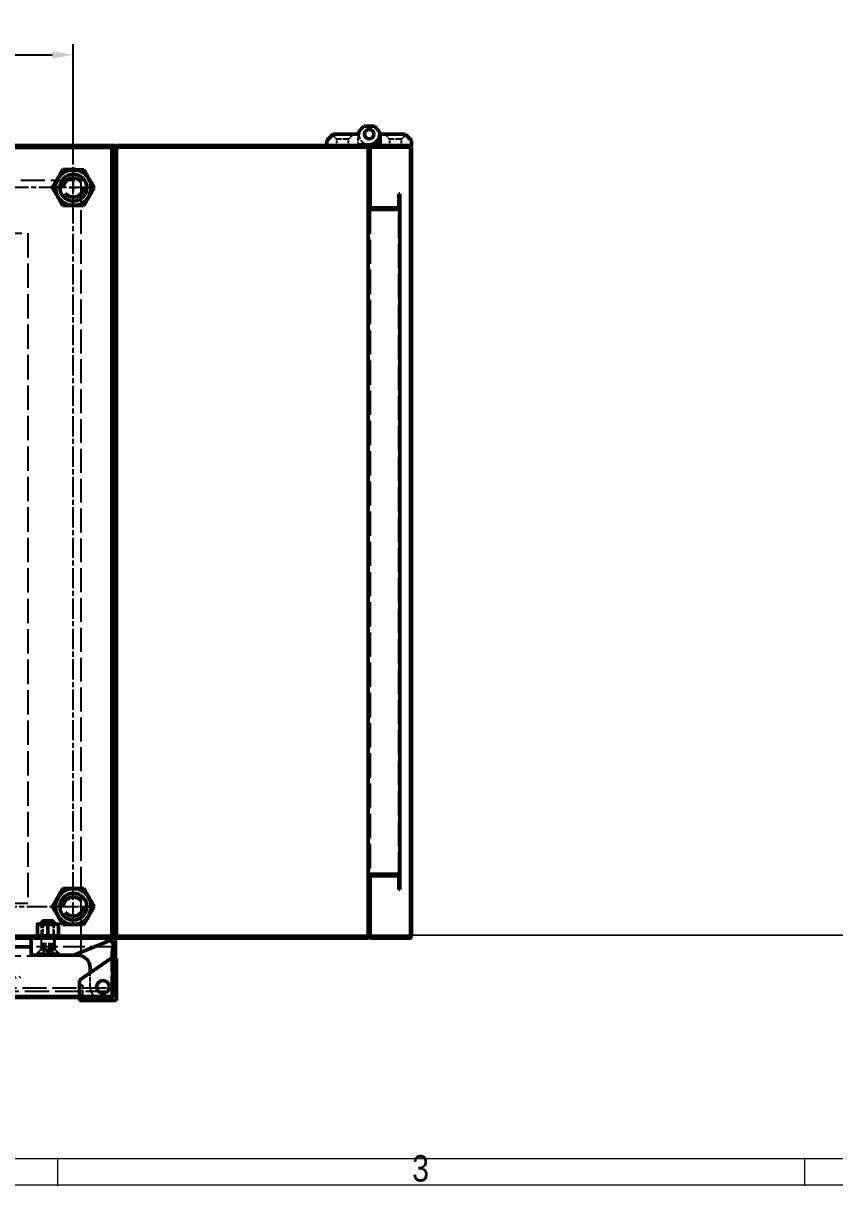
# Model space of a CAD drawing. Header units: millimetres. Extents: x 0 to 19094, y -1 to 2103.
# Drawn here: x 764 to 1148, y 12 to 562 of the extents above; entities that cross this region are included whole.
import ezdxf

# ---------------------------------------------------------------- set-up
doc = ezdxf.new("R2010")
doc.units = ezdxf.units.MM
doc.header["$LTSCALE"] = 2.5
doc.linetypes.add('CHAIN', pattern=[0.7087, 0.4724, -0.0591, 0.1181, -0.0591])
doc.linetypes.add('DASHED', pattern=[0.2067, 0.1654, -0.0413])
for name, color, linetype, lineweight in [('Center Mark (ANSI)', 7, 'Continuous', 25), ('Centerline (ANSI)', 7, 'Continuous', 25), ('Co ban', 7, 'Continuous', 50), ('Dimension (ANSI)', 7, 'Continuous', 25), ('Hatch (ANSI)', 7, 'Continuous', 18)]:
    doc.layers.add(name, color=color, linetype=linetype, lineweight=lineweight)
for name, color, linetype, lineweight, true_color in [('Khung ban ve', 5, 'Continuous', 15, 0x0000ff), ('Manh', 7, 'DASHED', 25, 0x008000), ('Manh khung ten', 7, 'Continuous', 15, 0x994c4c), ('Net chu', 30, 'Continuous', 15, 0xff7f00)]:
    doc.layers.add(name, color=color, linetype=linetype, lineweight=lineweight, true_color=true_color)
doc.styles.add('Linh_50', font='')
doc.styles.add('StandardAM_ANSI', font='')
doc.styles.get('Linh_50').set_extended_font_data('VNI-Helve-Condense')
doc.styles.get('StandardAM_ANSI').set_extended_font_data('VNI-Helve-Condense')
doc.dimstyles.new('Default - mm (ANSI)', dxfattribs={"dimscale": 2.5, "dimtxt": 5, "dimasz": 4, "dimexe": 2, "dimexo": 0.5, "dimgap": 0.8, "dimtad": 1, "dimtoh": 1, "dimdec": 0, "dimrnd": 1e-08, "dimzin": 4, "dimdsep": 46, "dimtxsty": 'StandardAM_ANSI', "dimcen": 0.09, "dimdle": 10, "dimclrd": 256, "dimclre": 256, "dimclrt": 256, "dimadec": 1, "dimazin": 1, "dimtfac": 0.61, "dimtofl": 0, "dimtmove": 0, "dimatfit": 3, "dimldrblk": 'DOT', "dimfxl": 1, "dimtolj": 1, "dimtzin": 4, "dimlwd": -1, "dimlwe": -1, "dimarcsym": 0})
pattern_1 = [(45, (0, 0), (-1.122532, 1.122532), [])]

# ---------------------------------------------------------------- blocks, each defined once
blk = doc.blocks.new('Borders A0_Khung chi tiet')
at = {"layer": 'Khung ban ve'}
blk.add_line((1179, 10), (23.43, 10), dxfattribs=at)
at = {"layer": 'Manh khung ten'}
for p, q in [((312.14, 9.88), (312.14, 4.88)), ((1184, 5), (18.43, 5))]:
    blk.add_line(p, q, dxfattribs=at)
at = {"layer": 'Net chu'}
blk.add_line((453.57, 9.88), (453.57, 4.88), dxfattribs=at)
at = {"layer": 'Net chu', "style": 'Linh_50'}
blk.add_text('3', height=5, dxfattribs=at).set_placement((379.3, 5.67))
blk = doc.blocks.new('*D12')
at = {"layer": 'Defpoints', "color": 0, "transparency": 16777216}
for p in [(787.9, 547.03), (327.9, 491.86), (787.9, 493.99)]:
    blk.add_point(p, dxfattribs=at)
at = {"layer": 'Dimension (ANSI)', "transparency": 16777216}
for p, q in [((327.9, 493.11), (327.9, 552.03)), ((787.9, 495.24), (787.9, 552.03)), ((337.9, 547.03), (777.9, 547.03))]:
    blk.add_line(p, q, dxfattribs=at)
for points in [[(337.9, 548.69), (337.9, 545.36), (327.9, 547.03)], [(777.9, 548.69), (777.9, 545.36), (787.9, 547.03)]]:
    blk.add_solid(points, dxfattribs=at)
at = {"layer": 'Dimension (ANSI)', "color": 150, "true_color": 0x0080ff, "transparency": 16777216, "insert": (545.33, 561.79), "char_height": 12.5, "attachment_point": 1, "style": 'StandardAM_ANSI'}
blk.add_mtext('\\A1;460', dxfattribs=at)
blk = doc.blocks.new('_Dot')
at = {"color": 0, "linetype": 'ByBlock', "lineweight": -2}
blk.add_line((-0.5, 0), (-1, 0), dxfattribs=at)
at = {"color": 0, "linetype": 'ByBlock', "const_width": 0.5}
blk.add_lwpolyline([(-0.25, 0, 1), (0.25, 0, 1)], format="xyb", close=True, dxfattribs=at)

msp = doc.modelspace()

# ---------------------------------------------------------------- hatches: boundary and pattern name
at = {"layer": 'Hatch (ANSI)'}
h = msp.add_hatch(dxfattribs=at)
h.set_pattern_fill('ANSI31', color=256, scale=12.7, angle=-90, style=0)
h.set_pattern_definition([(315, (0, 0), (1.122532, 1.122532), [])])
edge = h.paths.add_edge_path()
edge.add_line((762.899, 111.24), (759.899, 111.24))
edge.add_ellipse((759.899, 112.24), major_axis=(0, -1), ratio=1, start_angle=270, end_angle=360, ccw=False)
edge.add_line((758.899, 112.24), (758.899, 128.24))
edge.add_ellipse((759.899, 128.24), major_axis=(-1, 0), ratio=1, start_angle=270, end_angle=360, ccw=False)
edge.add_line((759.899, 129.24), (805.899, 129.24))
edge.add_ellipse((805.899, 131.24), major_axis=(0, -2), ratio=1, start_angle=0, end_angle=90)
edge.add_line((807.899, 131.24), (807.899, 502.24))
edge.add_ellipse((805.899, 502.24), major_axis=(2, 0), ratio=1, start_angle=0, end_angle=90)
edge.add_line((805.899, 504.24), (309.899, 504.24))
edge.add_ellipse((309.899, 502.24), major_axis=(0, 2), ratio=1, start_angle=0, end_angle=90)
edge.add_line((307.899, 502.24), (307.899, 131.24))
edge.add_ellipse((309.899, 131.24), major_axis=(-2, 0), ratio=1, start_angle=0, end_angle=90)
edge.add_line((309.899, 129.24), (355.899, 129.24))
edge.add_ellipse((355.899, 128.24), major_axis=(0, 1), ratio=1, start_angle=270, end_angle=360, ccw=False)
edge.add_line((356.899, 128.24), (356.899, 112.24))
edge.add_ellipse((355.899, 112.24), major_axis=(1, 0), ratio=1, start_angle=270, end_angle=360, ccw=False)
edge.add_line((355.899, 111.24), (352.899, 111.24))
edge.add_line((352.899, 111.24), (352.899, 110.24))
edge.add_line((352.899, 110.24), (355.899, 110.24))
edge.add_ellipse((355.899, 112.24), major_axis=(0, -2), ratio=1, start_angle=0, end_angle=90)
edge.add_line((357.899, 112.24), (357.899, 128.24))
edge.add_ellipse((355.899, 128.24), major_axis=(2, 0), ratio=1, start_angle=0, end_angle=90)
edge.add_line((355.899, 130.24), (309.899, 130.24))
edge.add_ellipse((309.899, 131.24), major_axis=(0, -1), ratio=1, start_angle=270, end_angle=360, ccw=False)
edge.add_line((308.899, 131.24), (308.899, 502.24))
edge.add_ellipse((309.899, 502.24), major_axis=(-1, 0), ratio=1, start_angle=270, end_angle=360, ccw=False)
edge.add_line((309.899, 503.24), (805.899, 503.24))
edge.add_ellipse((805.899, 502.24), major_axis=(0, 1), ratio=1, start_angle=270, end_angle=360, ccw=False)
edge.add_line((806.899, 502.24), (806.899, 131.24))
edge.add_ellipse((805.899, 131.24), major_axis=(1, 0), ratio=1, start_angle=270, end_angle=360, ccw=False)
edge.add_line((805.899, 130.24), (759.899, 130.24))
edge.add_ellipse((759.899, 128.24), major_axis=(0, 2), ratio=1, start_angle=0, end_angle=90)
edge.add_line((757.899, 128.24), (757.899, 112.24))
edge.add_ellipse((759.899, 112.24), major_axis=(-2, 0), ratio=1, start_angle=0, end_angle=90)
edge.add_line((759.899, 110.24), (762.899, 110.24))
edge.add_line((762.899, 110.24), (762.899, 111.24))
h = msp.add_hatch(dxfattribs=at)
h.set_pattern_fill('ANSI31', color=256, scale=12.7, style=0)
h.set_pattern_definition(pattern_1)
edge = h.paths.add_edge_path()
edge.add_line((941.899, 158.24), (941.899, 152.24))
edge.add_line((941.899, 152.24), (942.399, 152.24))
edge.add_line((942.399, 152.24), (942.399, 158.24))
edge.add_ellipse((941.399, 158.24), major_axis=(1, 0), ratio=1, start_angle=0, end_angle=90)
edge.add_line((941.399, 159.24), (928.399, 159.24))
edge.add_ellipse((928.399, 158.24), major_axis=(0, 1), ratio=1, start_angle=0, end_angle=90)
edge.add_line((927.399, 158.24), (927.399, 130.24))
edge.add_ellipse((926.899, 130.24), major_axis=(0.5, 0), ratio=1, start_angle=270, end_angle=360, ccw=False)
edge.add_line((926.899, 129.74), (808.899, 129.74))
edge.add_ellipse((808.899, 130.24), major_axis=(0, -0.5), ratio=1, start_angle=270, end_angle=360, ccw=False)
edge.add_line((808.399, 130.24), (808.399, 503.24))
edge.add_ellipse((808.899, 503.24), major_axis=(-0.5, 0), ratio=1, start_angle=270, end_angle=360, ccw=False)
edge.add_line((808.899, 503.74), (926.899, 503.74))
edge.add_ellipse((926.899, 503.24), major_axis=(0, 0.5), ratio=1, start_angle=270, end_angle=360, ccw=False)
edge.add_line((927.399, 503.24), (927.399, 475.24))
edge.add_ellipse((928.399, 475.24), major_axis=(-1, 0), ratio=1, start_angle=0, end_angle=90)
edge.add_line((928.399, 474.24), (941.399, 474.24))
edge.add_ellipse((941.399, 475.24), major_axis=(0, -1), ratio=1, start_angle=0, end_angle=90)
edge.add_line((942.399, 475.24), (942.399, 481.24))
edge.add_line((942.399, 481.24), (941.899, 481.24))
edge.add_line((941.899, 481.24), (941.899, 475.24))
edge.add_ellipse((941.399, 475.24), major_axis=(0.5, 0), ratio=1, start_angle=270, end_angle=360, ccw=False)
edge.add_line((941.399, 474.74), (928.399, 474.74))
edge.add_ellipse((928.399, 475.24), major_axis=(0, -0.5), ratio=1, start_angle=270, end_angle=360, ccw=False)
edge.add_line((927.899, 475.24), (927.899, 489.24))
edge.add_line((927.899, 489.24), (927.899, 503.24))
edge.add_ellipse((926.899, 503.24), major_axis=(1, 0), ratio=1, start_angle=0, end_angle=90)
edge.add_line((926.899, 504.24), (808.899, 504.24))
edge.add_ellipse((808.899, 503.24), major_axis=(0, 1), ratio=1, start_angle=0, end_angle=90)
edge.add_line((807.899, 503.24), (807.899, 502.24))
edge.add_line((807.899, 502.24), (807.899, 131.24))
edge.add_line((807.899, 131.24), (807.899, 130.24))
edge.add_ellipse((808.899, 130.24), major_axis=(-1, 0), ratio=1, start_angle=0, end_angle=90)
edge.add_line((808.899, 129.24), (926.899, 129.24))
edge.add_ellipse((926.899, 130.24), major_axis=(0, -1), ratio=1, start_angle=0, end_angle=90)
edge.add_line((927.899, 130.24), (927.899, 144.24))
edge.add_line((927.899, 144.24), (927.899, 158.24))
edge.add_ellipse((928.399, 158.24), major_axis=(-0.5, 0), ratio=1, start_angle=270, end_angle=360, ccw=False)
edge.add_line((928.399, 158.74), (941.399, 158.74))
edge.add_ellipse((941.399, 158.24), major_axis=(0, 0.5), ratio=1, start_angle=270, end_angle=360, ccw=False)
h = msp.add_hatch(dxfattribs=at)
h.set_pattern_fill('ANSI31', color=256, scale=12.7, angle=90.00021, style=0)
h.set_pattern_definition([(135.00021, (0, 0), (-1.122528, -1.1225361), [])])
edge = h.paths.add_edge_path()
edge.add_line((928.399, 489.24), (928.399, 503.24))
edge.add_ellipse((928.899, 503.24), major_axis=(-0.5, 0), ratio=1, start_angle=270, end_angle=360, ccw=False)
edge.add_line((928.899, 503.74), (946.899, 503.74))
edge.add_ellipse((946.899, 503.24), major_axis=(0, 0.5), ratio=1, start_angle=270, end_angle=360, ccw=False)
edge.add_line((947.399, 503.24), (947.399, 130.24))
edge.add_ellipse((946.899, 130.24), major_axis=(0.5, 0), ratio=1, start_angle=270, end_angle=360, ccw=False)
edge.add_line((946.899, 129.74), (928.899, 129.74))
edge.add_ellipse((928.899, 130.24), major_axis=(0, -0.5), ratio=1, start_angle=270, end_angle=360, ccw=False)
edge.add_line((928.399, 130.24), (928.399, 144.24))
edge.add_line((928.399, 144.24), (927.899, 144.24))
edge.add_line((927.899, 144.24), (927.899, 130.24))
edge.add_ellipse((928.899, 130.24), major_axis=(-1, 0), ratio=1, start_angle=0, end_angle=90)
edge.add_line((928.899, 129.24), (946.899, 129.24))
edge.add_ellipse((946.899, 130.24), major_axis=(0, -1), ratio=1, start_angle=0, end_angle=90)
edge.add_line((947.899, 130.24), (947.899, 503.24))
edge.add_ellipse((946.899, 503.24), major_axis=(1, 0), ratio=1, start_angle=0, end_angle=90)
edge.add_line((946.899, 504.24), (928.899, 504.24))
edge.add_ellipse((928.899, 503.24), major_axis=(0, 1), ratio=1, start_angle=0, end_angle=90)
edge.add_line((927.899, 503.24), (927.899, 489.24))
edge.add_line((927.899, 489.24), (928.399, 489.24))
h = msp.add_hatch(dxfattribs=at)
h.set_pattern_fill('ANSI31', color=256, scale=12.7, style=0)
h.set_pattern_definition(pattern_1)
edge = h.paths.add_edge_path()
edge.add_line((694.399, 101.74), (419.399, 101.74))
edge.add_line((419.399, 101.74), (419.399, 111.74))
edge.add_line((419.399, 111.74), (399.399, 111.74))
edge.add_line((399.399, 111.74), (399.399, 101.74))
edge.add_line((399.399, 101.74), (307.899, 101.74))
edge.add_ellipse((307.899, 102.24), major_axis=(0, -0.5), ratio=1, start_angle=270, end_angle=360, ccw=False)
edge.add_line((307.399, 102.24), (307.399, 125.24))
edge.add_line((307.399, 125.24), (306.899, 125.24))
edge.add_line((306.899, 125.24), (306.899, 102.24))
edge.add_ellipse((307.899, 102.24), major_axis=(-1, 0), ratio=1, start_angle=0, end_angle=90)
edge.add_line((307.899, 101.24), (805.899, 101.24))
edge.add_ellipse((805.899, 102.24), major_axis=(0, -1), ratio=1, start_angle=0, end_angle=90)
edge.add_line((806.899, 102.24), (806.899, 125.24))
edge.add_line((806.899, 125.24), (806.399, 125.24))
edge.add_line((806.399, 125.24), (806.399, 102.24))
edge.add_ellipse((805.899, 102.24), major_axis=(0.5, 0), ratio=1, start_angle=270, end_angle=360, ccw=False)
edge.add_line((805.899, 101.74), (714.399, 101.74))
edge.add_line((714.399, 101.74), (714.399, 111.74))
edge.add_line((714.399, 111.74), (694.399, 111.74))
edge.add_line((694.399, 111.74), (694.399, 101.74))

# ---------------------------------------------------------------- linework, layer by layer
at = {"layer": 'Center Mark (ANSI)', "linetype": 'CHAIN', "ltscale": 2.583093}
msp.add_line((787.899, 493.99), (787.899, 482.365), dxfattribs=at)
at = {"layer": 'Center Mark (ANSI)', "linetype": 'CHAIN', "ltscale": 3.388604}
for p, q in [((787.899, 476.615), (787.899, 491.865)), ((780.274, 144.24), (795.524, 144.24))]:
    msp.add_line(p, q, dxfattribs=at)
at = {"layer": 'Center Mark (ANSI)', "linetype": 'CHAIN', "ltscale": 0.833188}
for p, q in [((789.774, 484.24), (786.024, 484.24)), ((786.024, 484.24), (789.774, 484.24))]:
    msp.add_line(p, q, dxfattribs=at)
at = {"layer": 'Centerline (ANSI)', "linetype": 'CHAIN', "ltscale": 8.113447}
for p, q in [((787.899, 136.615), (787.899, 493.99)), ((795.524, 484.24), (320.274, 484.24)), ((320.274, 144.24), (795.524, 144.24))]:
    msp.add_line(p, q, dxfattribs=at)
at = {"layer": 'Co ban'}
for p, q in [((925.399, 513.24), (923.099, 510.94)), ((930.399, 513.24), (925.399, 513.24)), ((932.699, 510.94), (930.399, 513.24)), ((910.899, 509.54), (907.899, 506.54)), ((907.899, 506.54), (907.899, 504.24)), ((922.899, 509.54), (910.899, 509.54)), ((933.099, 509.54), (932.899, 509.54)), ((933.099, 509.54), (944.899, 509.54)), ((933.099, 504.24), (933.099, 509.54)), ((944.899, 509.54), (947.899, 506.54)), ((947.899, 506.54), (947.899, 504.24)), ((805.899, 504.24), (309.899, 504.24)), ((309.899, 503.24), (805.899, 503.24)), ((807.899, 504.24), (805.899, 504.24)), ((805.899, 503.24), (805.899, 502.24)), ((805.899, 502.24), (806.192, 502.24)), ((806.192, 502.24), (806.192, 131.24)), ((806.899, 502.24), (806.899, 131.24)), ((807.899, 503.24), (807.899, 504.24)), ((807.899, 503.24), (807.899, 130.24)), ((807.899, 131.24), (807.899, 502.24)), ((808.399, 130.24), (808.399, 503.24)), ((808.399, 503.24), (808.899, 503.24)), ((926.899, 504.24), (808.899, 504.24)), ((808.899, 503.74), (926.899, 503.74)), ((808.899, 503.386), (926.899, 503.386)), ((808.899, 503.24), (808.899, 503.386)), ((922.899, 504.24), (922.899, 504.54)), ((922.899, 504.54), (927.899, 504.54)), ((927.399, 503.24), (927.399, 475.24)), ((927.899, 504.54), (932.899, 504.54)), ((927.899, 475.24), (927.899, 503.24)), ((927.899, 503.24), (927.899, 489.24)), ((928.399, 489.24), (928.399, 503.24)), ((946.899, 504.24), (928.899, 504.24)), ((928.899, 503.74), (946.899, 503.74)), ((946.899, 503.386), (928.899, 503.386)), ((932.899, 504.54), (932.899, 504.24)), ((947.899, 504.24), (946.899, 504.24)), ((946.899, 503.24), (946.899, 503.386)), ((947.399, 503.24), (946.899, 503.24)), ((947.399, 503.24), (947.399, 130.24)), ((947.899, 130.24), (947.899, 503.24)), ((927.899, 489.24), (928.399, 489.24)), ((928.399, 488.886), (927.899, 488.886)), ((928.399, 489.24), (928.399, 488.886)), ((928.399, 488.886), (928.399, 474.74)), ((942.399, 481.24), (941.899, 481.24)), ((941.899, 481.24), (941.899, 475.24)), ((942.399, 475.24), (942.399, 481.24)), ((927.399, 475.24), (927.399, 474.886)), ((927.399, 474.886), (927.463, 474.886)), ((927.399, 158.593), (927.399, 474.886)), ((941.399, 474.74), (928.399, 474.74)), ((928.399, 474.24), (941.399, 474.24)), ((928.399, 474.24), (928.399, 473.886)), ((928.399, 473.886), (941.399, 473.886)), ((942.334, 474.886), (942.399, 474.886)), ((942.399, 474.886), (942.399, 475.24)), ((942.399, 474.886), (942.399, 158.593)), ((941.399, 159.593), (928.399, 159.593)), ((928.399, 159.593), (928.399, 159.24)), ((927.463, 158.593), (927.399, 158.593)), ((927.399, 158.24), (927.399, 158.593)), ((927.399, 158.24), (927.399, 130.24)), ((927.899, 130.24), (927.899, 158.24)), ((941.399, 159.24), (928.399, 159.24)), ((928.399, 158.74), (941.399, 158.74)), ((928.399, 158.74), (928.399, 144.593)), ((941.899, 158.24), (941.899, 152.24)), ((942.334, 158.593), (942.399, 158.593)), ((942.399, 158.24), (942.399, 158.593)), ((942.399, 152.24), (942.399, 158.24)), ((941.899, 152.24), (942.399, 152.24)), ((928.399, 144.593), (927.899, 144.593)), ((928.399, 144.24), (927.899, 144.24)), ((927.899, 144.24), (927.899, 130.24)), ((928.399, 144.24), (928.399, 144.593)), ((928.399, 130.24), (928.399, 144.24)), ((773.512, 137.547), (772.899, 137.24)), ((773.512, 137.547), (778.285, 137.547)), ((778.285, 137.547), (778.899, 137.24)), ((773.399, 135.94), (770.899, 135.94)), ((770.899, 135.493), (770.899, 130.686)), ((778.899, 137.24), (772.899, 137.24)), ((772.899, 135.94), (772.899, 137.24)), ((778.399, 135.94), (773.399, 135.94)), ((775.899, 135.493), (775.899, 130.686)), ((780.899, 135.94), (778.399, 135.94)), ((778.899, 135.94), (778.899, 137.24)), ((780.899, 135.493), (780.899, 130.686)), ((805.899, 130.24), (759.899, 130.24)), ((759.899, 129.24), (805.899, 129.24)), ((767.899, 121.24), (767.899, 129.24)), ((787.93, 121.24), (805.344, 128.152)), ((807.899, 123.24), (807.899, 130.24)), ((808.399, 130.24), (808.899, 130.24)), ((808.899, 130.24), (808.899, 130.093)), ((808.899, 130.093), (926.899, 130.093)), ((926.899, 129.74), (808.899, 129.74)), ((808.899, 129.24), (926.899, 129.24)), ((946.899, 130.093), (928.899, 130.093)), ((946.899, 129.74), (928.899, 129.74)), ((928.899, 129.24), (946.899, 129.24)), ((946.899, 130.24), (946.899, 130.093)), ((947.399, 130.24), (946.899, 130.24)), ((767.899, 125.24), (758.899, 125.24)), ((787.93, 121.24), (767.899, 121.24)), ((789.899, 121.24), (787.93, 121.24)), ((806.899, 125.24), (806.399, 125.24)), ((806.399, 125.24), (806.399, 102.24)), ((806.899, 102.24), (806.899, 125.24)), ((807.899, 123.24), (807.899, 119.74)), ((805.719, 119.74), (790.899, 109.465)), ((805.719, 119.74), (806.399, 119.74)), ((808.399, 119.74), (806.899, 119.74)), ((808.399, 99.74), (808.399, 119.74)), ((795.899, 112.931), (795.899, 115.24)), ((790.899, 101.74), (790.899, 109.465)), ((307.899, 101.24), (805.899, 101.24)), ((805.899, 101.74), (714.399, 101.74)), ((790.899, 101.24), (790.899, 99.74)), ((790.899, 99.74), (808.399, 99.74)), ((806.899, 101.24), (805.899, 101.24)), ((806.899, 102.24), (806.899, 101.24))]:
    msp.add_line(p, q, dxfattribs=at)
for centre, radius in [((927.899, 509.54), 2.25), ((787.899, 484.24), 6.375), ((787.899, 144.24), 6.375), ((801.899, 106.24), 3)]:
    msp.add_circle(centre, radius, dxfattribs=at)
for centre, radius, start, end in [((927.899, 509.54), 5, 163.7398, 180), ((927.899, 509.54), 5, 270, 16.2602), ((805.899, 502.24), 2, 0, 90), ((805.899, 502.24), 1, 0, 90), ((808.899, 503.24), 1, 90, 180), ((808.899, 503.24), 0.5, 90, 180), ((926.899, 503.24), 1, 0, 90), ((926.899, 503.24), 0.5, 0, 90), ((926.899, 502.886), 0.5, 0, 90), ((928.899, 503.24), 1, 90, 180), ((928.899, 503.24), 0.5, 90, 180), ((928.899, 502.886), 0.5, 90, 180), ((946.899, 503.24), 1, 0, 90), ((946.899, 503.24), 0.5, 0, 90), ((787.899, 484.24), 8.5, 89.79816, 149.79816), ((787.899, 484.24), 8.5, 29.79816, 89.79816), ((787.899, 484.24), 8.5, 149.79816, 209.79816), ((787.899, 484.24), 8.5, 329.79816, 29.79816), ((787.899, 484.24), 8.5, 209.79816, 269.79816), ((787.899, 484.24), 8.5, 269.79816, 329.79816), ((928.399, 475.24), 1, 180, 270), ((928.399, 474.886), 1, 180, 270), ((928.399, 475.24), 0.5, 180, 270), ((941.399, 475.24), 1, 270, 0), ((941.399, 475.24), 0.5, 270, 0), ((941.399, 474.886), 1, 270, 0), ((928.399, 158.593), 1, 90, 180), ((941.399, 158.593), 1, 0, 90), ((928.399, 158.24), 1, 90, 180), ((928.399, 158.24), 0.5, 90, 180), ((941.399, 158.24), 1, 0, 90), ((941.399, 158.24), 0.5, 0, 90), ((787.899, 144.24), 8.5, 149.79816, 209.79816), ((787.899, 144.24), 8.5, 89.79816, 149.79816), ((787.899, 144.24), 8.5, 29.79816, 89.79816), ((787.899, 144.24), 8.5, 329.79816, 29.79816), ((787.899, 144.24), 8.5, 209.79816, 269.79816), ((787.899, 144.24), 8.5, 269.79816, 329.79816), ((801.899, 123.24), 6, 54.95857, 90), ((805.192, 131.24), 1, 270, 0), ((801.899, 123.24), 6, 0, 54.95857), ((805.899, 131.24), 2, 270, 0), ((805.899, 131.24), 1, 270, 0), ((808.899, 130.24), 1, 180, 270), ((808.899, 130.24), 0.5, 180, 270), ((926.899, 130.593), 0.5, 270, 0), ((926.899, 130.24), 0.5, 270, 0), ((926.899, 130.24), 1, 270, 0), ((928.899, 130.24), 1, 180, 270), ((928.899, 130.593), 0.5, 180, 270), ((928.899, 130.24), 0.5, 180, 270), ((946.899, 130.24), 0.5, 270, 0), ((946.899, 130.24), 1, 270, 0), ((789.899, 115.24), 6, 0, 90), ((805.899, 102.24), 1, 270, 0), ((805.899, 102.24), 0.5, 270, 0)]:
    msp.add_arc(centre, radius, start, end, dxfattribs=at)
for points, knots in [([(927.39, 503.32), (927.311, 503.343), (927.226, 503.361), (927.136, 503.372), (927.059, 503.382), (926.979, 503.386), (926.899, 503.386)], [-0.51591977, -0.51591977, -0.51591977, -0.51591977, -0.23982152, -0.23982152, -0.23982152, 0, 0, 0, 0]), ([(941.811, 474.336), (941.735, 474.113), (941.617, 473.947), (941.484, 473.901), (941.456, 473.891), (941.427, 473.886), (941.399, 473.886)], [-0.98123337, -0.98123337, -0.98123337, -0.98123337, -0.1706248, -0.1706248, -0.1706248, 0, 0, 0, 0]), ([(941.811, 159.144), (941.735, 159.366), (941.617, 159.533), (941.484, 159.579), (941.456, 159.589), (941.427, 159.593), (941.399, 159.593)], [-0.98123337, -0.98123337, -0.98123337, -0.98123337, -0.1706248, -0.1706248, -0.1706248, 0, 0, 0, 0]), ([(806.061, 130.253), (806.072, 130.291), (806.082, 130.328), (806.091, 130.367), (806.157, 130.638), (806.192, 130.939), (806.192, 131.24)], [-0.51591977, -0.51591977, -0.51591977, -0.51591977, -0.45158438, -0.45158438, -0.45158438, 0, 0, 0, 0]), ([(928.408, 130.16), (928.487, 130.136), (928.572, 130.119), (928.661, 130.108), (928.739, 130.098), (928.819, 130.093), (928.899, 130.093)], [-0.51591977, -0.51591977, -0.51591977, -0.51591977, -0.23982152, -0.23982152, -0.23982152, 0, 0, 0, 0])]:
    msp.add_open_spline(points, degree=3, knots=knots, dxfattribs=at)
for points in [[(928.899, 503.386), (928.727, 503.386), (928.558, 503.361), (928.41, 503.318)], [(928.399, 473.886), (928.235, 473.886), (928.078, 474.068), (927.986, 474.335)], [(928.399, 159.593), (928.235, 159.593), (928.078, 159.412), (927.986, 159.144)], [(926.899, 130.093), (927.071, 130.093), (927.24, 130.118), (927.388, 130.161)]]:
    msp.add_open_spline(points, degree=3, dxfattribs=at)
for points in [[(780.553, 488.516), (781.698, 490.484), (783.021, 492.757)], [(783.021, 492.757), (785.651, 492.748), (787.929, 492.74)], [(787.929, 492.74), (790.206, 492.732), (792.836, 492.723)], [(792.836, 492.723), (794.143, 490.44), (795.275, 488.464)], [(778.084, 484.274), (779.407, 486.547), (780.553, 488.516)], [(780.523, 480.016), (779.391, 481.992), (778.084, 484.274)], [(797.714, 484.205), (796.391, 481.932), (795.245, 479.964)], [(795.275, 488.464), (796.407, 486.487), (797.714, 484.205)], [(782.961, 475.757), (781.655, 478.039), (780.523, 480.016)], [(795.245, 479.964), (794.099, 477.996), (792.776, 475.723)], [(787.869, 475.74), (785.591, 475.748), (782.961, 475.757)], [(792.776, 475.723), (790.146, 475.732), (787.869, 475.74)], [(778.084, 144.274), (779.407, 146.547), (780.553, 148.516)], [(780.553, 148.516), (781.698, 150.484), (783.021, 152.757)], [(783.021, 152.757), (785.651, 152.748), (787.929, 152.74)], [(787.929, 152.74), (790.206, 152.732), (792.836, 152.723)], [(792.836, 152.723), (794.143, 150.44), (795.275, 148.464)], [(795.275, 148.464), (796.407, 146.487), (797.714, 144.205)], [(780.523, 140.016), (779.391, 141.992), (778.084, 144.274)], [(797.714, 144.205), (796.391, 141.932), (795.245, 139.964)], [(782.961, 135.757), (781.655, 138.039), (780.523, 140.016)], [(795.245, 139.964), (794.099, 137.996), (792.776, 135.723)], [(770.899, 135.493), (770.899, 135.94), (770.899, 135.94)], [(773.399, 135.94), (772.239, 135.94), (770.899, 135.493)], [(775.899, 135.493), (774.559, 135.94), (773.399, 135.94)], [(778.399, 135.94), (777.239, 135.94), (775.899, 135.493)], [(780.899, 135.493), (779.559, 135.94), (778.399, 135.94)], [(780.899, 135.94), (780.899, 135.94), (780.899, 135.493)], [(787.869, 135.74), (785.591, 135.748), (782.961, 135.757)], [(792.776, 135.723), (790.146, 135.732), (787.869, 135.74)], [(770.899, 130.24), (770.899, 130.24), (770.899, 130.686)], [(770.899, 130.686), (772.239, 130.24), (773.399, 130.24)], [(773.399, 130.24), (774.559, 130.24), (775.899, 130.686)], [(775.899, 130.686), (777.239, 130.24), (778.399, 130.24)], [(778.399, 130.24), (779.559, 130.24), (780.899, 130.686)], [(780.899, 130.686), (780.899, 130.24), (780.899, 130.24)]]:
    msp.add_rational_spline(points, [1, 1.0379548493, 1], degree=2, dxfattribs=at)
at = {"layer": 'Manh', "ltscale": 2.262564}
for p, q in [((912.649, 507.09), (910.549, 509.19)), ((943.149, 507.09), (945.249, 509.19))]:
    msp.add_line(p, q, dxfattribs=at)
at = {"layer": 'Manh', "ltscale": 6.582059}
for p, q in [((918.149, 507.09), (912.649, 507.09)), ((943.149, 507.09), (937.649, 507.09))]:
    msp.add_line(p, q, dxfattribs=at)
at = {"layer": 'Manh', "ltscale": 2.171254}
for p, q in [((912.649, 504.24), (912.649, 507.09)), ((918.149, 504.24), (918.149, 507.09)), ((937.649, 504.24), (937.649, 507.09)), ((943.149, 504.24), (943.149, 507.09))]:
    msp.add_line(p, q, dxfattribs=at)
at = {"layer": 'Manh', "ltscale": 2.639675}
for p, q in [((918.149, 507.09), (920.599, 509.54)), ((937.649, 507.09), (935.199, 509.54))]:
    msp.add_line(p, q, dxfattribs=at)
at = {"layer": 'Manh', "ltscale": 4.037857}
msp.add_line((922.699, 504.24), (922.699, 509.54), dxfattribs=at)
at = {"layer": 'Manh', "ltscale": 27.479439}
for p, q in [((806.399, 502.74), (309.399, 502.74)), ((309.399, 105.74), (806.399, 105.74))]:
    msp.add_line(p, q, dxfattribs=at)
at = {"layer": 'Manh', "ltscale": 0.761779}
for p, q in [((777.389, 503.24), (777.389, 504.24)), ((805.899, 503.24), (805.899, 504.24)), ((806.899, 502.24), (807.899, 502.24)), ((772.649, 130.24), (772.649, 129.24)), ((779.149, 130.24), (779.149, 129.24)), ((805.192, 130.24), (805.192, 129.24)), ((805.899, 130.24), (805.899, 129.24))]:
    msp.add_line(p, q, dxfattribs=at)
at = {"layer": 'Manh', "ltscale": 28.097206}
msp.add_line((806.399, 125.24), (806.399, 502.74), dxfattribs=at)
at = {"layer": 'Manh', "ltscale": 0.380839}
for p, q in [((808.399, 503.24), (807.899, 503.24)), ((808.899, 503.74), (808.899, 504.24)), ((912.649, 504.24), (912.649, 503.74)), ((918.149, 504.24), (918.149, 503.74)), ((927.399, 503.24), (927.899, 503.24)), ((927.399, 502.886), (927.899, 502.886)), ((928.399, 503.24), (927.899, 503.24)), ((928.399, 502.886), (927.899, 502.886)), ((937.649, 504.24), (937.649, 503.74)), ((943.149, 504.24), (943.149, 503.74)), ((946.899, 503.74), (946.899, 504.24)), ((947.399, 503.24), (947.899, 503.24)), ((941.899, 480.886), (942.399, 480.886)), ((927.899, 475.24), (927.399, 475.24)), ((927.899, 474.886), (927.899, 475.24)), ((928.399, 474.74), (928.399, 474.24)), ((941.899, 475.24), (942.399, 475.24)), ((941.899, 474.886), (941.899, 475.24)), ((927.399, 158.24), (927.899, 158.24)), ((927.899, 158.24), (927.899, 158.593)), ((928.399, 159.24), (928.399, 158.74)), ((941.899, 158.593), (941.899, 158.24)), ((941.899, 158.24), (942.399, 158.24)), ((941.899, 152.593), (942.399, 152.593)), ((808.399, 130.24), (807.899, 130.24)), ((808.899, 129.74), (808.899, 129.24)), ((848.488, 129.24), (848.488, 129.74)), ((913.488, 129.24), (913.488, 129.74)), ((927.399, 130.593), (927.899, 130.593)), ((927.399, 130.24), (927.899, 130.24)), ((928.399, 130.593), (927.899, 130.593)), ((928.399, 130.24), (927.899, 130.24)), ((946.899, 129.74), (946.899, 129.24)), ((947.399, 130.24), (947.899, 130.24)), ((806.399, 119.74), (806.899, 119.74)), ((790.899, 101.24), (790.899, 101.74)), ((790.899, 101.24), (790.899, 101.74)), ((805.899, 101.74), (805.899, 101.24)), ((806.399, 102.24), (806.899, 102.24))]:
    msp.add_line(p, q, dxfattribs=at)
at = {"layer": 'Manh', "ltscale": 27.385612}
for p, q in [((324.399, 487.74), (791.399, 487.74)), ((791.399, 120.74), (324.399, 120.74))]:
    msp.add_line(p, q, dxfattribs=at)
at = {"layer": 'Manh', "ltscale": 27.315693}
msp.add_line((791.399, 487.74), (791.399, 120.74), dxfattribs=at)
at = {"layer": 'Manh', "ltscale": 0.331633}
for p, q in [((927.463, 474.886), (927.899, 474.886)), ((941.899, 474.886), (942.334, 474.886)), ((927.899, 158.593), (927.463, 158.593)), ((941.899, 158.593), (942.334, 158.593))]:
    msp.add_line(p, q, dxfattribs=at)
at = {"layer": 'Manh', "ltscale": 27.821867}
for p, q in [((927.899, 474.886), (927.899, 158.593)), ((941.899, 158.593), (941.899, 474.886))]:
    msp.add_line(p, q, dxfattribs=at)
at = {"layer": 'Manh', "ltscale": 27.645943}
msp.add_line((928.399, 473.886), (928.399, 159.593), dxfattribs=at)
at = {"layer": 'Manh', "ltscale": 27.826435}
for p, q in [((349.399, 462.74), (766.399, 462.74)), ((766.399, 145.74), (349.399, 145.74))]:
    msp.add_line(p, q, dxfattribs=at)
at = {"layer": 'Manh', "ltscale": 27.884066}
msp.add_line((766.399, 462.74), (766.399, 145.74), dxfattribs=at)
at = {"layer": 'Manh', "ltscale": 7.156435}
for p, q in [((772.899, 126.547), (772.899, 135.94)), ((778.899, 126.547), (778.899, 135.94))]:
    msp.add_line(p, q, dxfattribs=at)
at = {"layer": 'Manh', "ltscale": 0.53863}
for p, q in [((773.44, 135.44), (772.94, 135.94)), ((778.357, 135.44), (778.857, 135.94)), ((773.44, 130.74), (772.94, 130.24)), ((778.357, 130.74), (778.857, 130.24))]:
    msp.add_line(p, q, dxfattribs=at)
at = {"layer": 'Manh', "ltscale": 5.88435}
for p, q in [((773.44, 135.44), (778.357, 135.44)), ((778.357, 130.74), (773.44, 130.74))]:
    msp.add_line(p, q, dxfattribs=at)
at = {"layer": 'Manh', "ltscale": 3.58073}
for p, q in [((773.44, 135.44), (773.44, 130.74)), ((778.357, 135.44), (778.357, 130.74))]:
    msp.add_line(p, q, dxfattribs=at)
at = {"layer": 'Manh', "ltscale": 3.999763}
for p, q in [((772.649, 129.24), (772.649, 123.99)), ((779.149, 129.24), (779.149, 123.99))]:
    msp.add_line(p, q, dxfattribs=at)
at = {"layer": 'Manh', "ltscale": 7.180437}
msp.add_line((778.899, 126.547), (772.899, 126.547), dxfattribs=at)
at = {"layer": 'Manh', "ltscale": 0.52244}
for p, q in [((773.206, 125.933), (772.899, 126.547)), ((778.592, 125.933), (778.899, 126.547))]:
    msp.add_line(p, q, dxfattribs=at)
at = {"layer": 'Manh', "ltscale": 24.606642}
msp.add_line((806.045, 125.24), (767.899, 125.24), dxfattribs=at)
at = {"layer": 'Manh', "ltscale": 2.962913}
for p, q in [((772.649, 123.99), (769.899, 121.24)), ((779.149, 123.99), (781.899, 121.24))]:
    msp.add_line(p, q, dxfattribs=at)
at = {"layer": 'Manh', "ltscale": 2.754667}
for p, q in [((773.206, 124.547), (770.649, 121.99)), ((778.592, 124.547), (781.149, 121.99))]:
    msp.add_line(p, q, dxfattribs=at)
at = {"layer": 'Manh', "ltscale": 12.56584}
for p, q in [((781.149, 121.99), (770.649, 121.99)), ((781.149, 121.547), (770.649, 121.547))]:
    msp.add_line(p, q, dxfattribs=at)
at = {"layer": 'Manh', "ltscale": 0.337622}
for p, q in [((770.649, 121.547), (770.649, 121.99)), ((781.149, 121.547), (781.149, 121.99))]:
    msp.add_line(p, q, dxfattribs=at)
at = {"layer": 'Manh', "ltscale": 7.778815}
msp.add_line((772.649, 123.99), (779.149, 123.99), dxfattribs=at)
at = {"layer": 'Manh', "ltscale": 0.841808}
for p, q in [((773.418, 122.687), (772.924, 121.698)), ((778.38, 122.687), (778.873, 121.698))]:
    msp.add_line(p, q, dxfattribs=at)
at = {"layer": 'Manh', "ltscale": 6.446287}
for p, q in [((778.592, 125.933), (773.206, 125.933)), ((778.592, 124.547), (773.206, 124.547))]:
    msp.add_line(p, q, dxfattribs=at)
at = {"layer": 'Manh', "ltscale": 1.056283}
for p, q in [((773.206, 124.547), (773.206, 125.933)), ((778.592, 124.547), (778.592, 125.933))]:
    msp.add_line(p, q, dxfattribs=at)
at = {"layer": 'Manh', "ltscale": 2.140947}
for q in [(773.418, 122.687), (778.38, 122.687)]:
    msp.add_line((775.899, 124.007), q, dxfattribs=at)
at = {"layer": 'Manh', "ltscale": 0.420491}
for p, q in [((773.479, 122.687), (773.418, 122.687)), ((778.38, 122.687), (778.319, 122.687))]:
    msp.add_line(p, q, dxfattribs=at)
at = {"layer": 'Manh', "ltscale": 0.841082}
msp.add_line((776.446, 122.687), (775.351, 122.687), dxfattribs=at)
at = {"layer": 'Manh', "ltscale": 1.487143}
for p, q in [((775.354, 121.547), (775.524, 123.491)), ((776.444, 121.547), (776.273, 123.491))]:
    msp.add_line(p, q, dxfattribs=at)
at = {"layer": 'Manh', "ltscale": 22.254475}
msp.add_line((806.045, 102.24), (806.045, 125.24), dxfattribs=at)
at = {"layer": 'Manh', "ltscale": 10.285262}
msp.add_line((807.899, 119.74), (807.899, 106.24), dxfattribs=at)
at = {"layer": 'Manh', "ltscale": 5.098012}
msp.add_line((795.899, 106.24), (795.899, 112.931), dxfattribs=at)
at = {"layer": 'Manh', "ltscale": 1.142718}
msp.add_line((790.899, 106.99), (792.399, 106.99), dxfattribs=at)
at = {"layer": 'Manh', "ltscale": 5.52352}
msp.add_line((792.399, 99.74), (792.399, 106.99), dxfattribs=at)
at = {"layer": 'Manh', "ltscale": 1.523657}
msp.add_line((807.899, 104.24), (807.899, 106.24), dxfattribs=at)
at = {"layer": 'Manh', "ltscale": 27.645311}
msp.add_line((307.899, 104.24), (807.899, 104.24), dxfattribs=at)
at = {"layer": 'Manh', "ltscale": 0.111475}
msp.add_line((805.899, 102.24), (806.045, 102.24), dxfattribs=at)
at = {"layer": 'Manh', "ltscale": 0.598278}
msp.add_line((805.899, 101.74), (805.899, 102.24), dxfattribs=at)
at = {"layer": 'Manh', "ltscale": 25.331339}
for centre in [(787.899, 484.24), (787.899, 144.24)]:
    msp.add_circle(centre, 6.25, dxfattribs=at)
at = {"layer": 'Manh', "ltscale": 30.397606}
for centre in [(787.899, 484.24), (787.899, 144.24)]:
    msp.add_circle(centre, 5, dxfattribs=at)
at = {"layer": 'Manh', "ltscale": 30.020676}
for centre in [(787.899, 484.24), (787.899, 144.24)]:
    msp.add_circle(centre, 4.938, dxfattribs=at)
at = {"layer": 'Manh', "ltscale": 25.461035}
for centre in [(787.899, 484.24), (787.899, 144.24)]:
    msp.add_circle(centre, 4.188, dxfattribs=at)
at = {"layer": 'Manh', "ltscale": 5.983681}
msp.add_arc((927.899, 509.54), 5, 180, 270, dxfattribs=at)
at = {"layer": 'Manh', "ltscale": 6.382599}
for centre, start, end in [((787.899, 484.24), 89.79816, 149.79816), ((787.899, 484.24), 29.79816, 89.79816), ((787.899, 484.24), 149.79816, 209.79816), ((787.899, 484.24), 329.79816, 29.79816), ((787.899, 484.24), 209.79816, 269.79816), ((787.899, 484.24), 269.79816, 329.79816), ((787.899, 144.24), 89.79816, 149.79816), ((787.899, 144.24), 29.79816, 89.79816), ((787.899, 144.24), 149.79816, 209.79816), ((787.899, 144.24), 329.79816, 29.79816), ((787.899, 144.24), 209.79816, 269.79816), ((787.899, 144.24), 269.79816, 329.79816)]:
    msp.add_arc(centre, 8, start, end, dxfattribs=at)
at = {"layer": 'Manh', "ltscale": 0.23126}
for centre, start, end in [((772.679, 121.821), 270, 333.5), ((779.118, 121.821), 206.5, 270)]:
    msp.add_arc(centre, 0.274, start, end, dxfattribs=at)
at = {"layer": 'Manh', "ltscale": 14.360974}
msp.add_arc((801.899, 106.24), 6, 180, 0, dxfattribs=at)
at = {"layer": 'Manh', "ltscale": 0.867756}
for points in [[(927.899, 502.886), (927.899, 503.062), (927.691, 503.231), (927.39, 503.32)], [(927.899, 130.593), (927.899, 130.418), (928.107, 130.248), (928.408, 130.16)]]:
    msp.add_open_spline(points, degree=3, dxfattribs=at)
at = {"layer": 'Manh', "ltscale": 0.868131}
for points in [[(928.41, 503.318), (928.175, 503.25), (927.992, 503.137), (927.927, 503.005), (927.908, 502.966), (927.899, 502.926), (927.899, 502.886)], [(927.388, 130.161), (927.622, 130.229), (927.806, 130.343), (927.87, 130.475), (927.889, 130.513), (927.899, 130.553), (927.899, 130.593)]]:
    msp.add_open_spline(points, degree=3, knots=[0.5159198, 0.5159198, 0.5159198, 0.5159198, 1.3309748, 1.3309748, 1.3309748, 1.5707963, 1.5707963, 1.5707963, 1.5707963], dxfattribs=at)
at = {"layer": 'Manh', "ltscale": 3.572805}
for points in [[(780.985, 488.264), (782.063, 490.117), (783.308, 492.256)], [(783.308, 492.256), (785.783, 492.247), (787.927, 492.24)], [(787.927, 492.24), (790.071, 492.232), (792.546, 492.224)], [(792.546, 492.224), (793.776, 490.076), (794.841, 488.215)], [(778.661, 484.272), (779.906, 486.412), (780.985, 488.264)], [(780.957, 480.264), (779.891, 482.124), (778.661, 484.272)], [(797.136, 484.207), (795.891, 482.068), (794.813, 480.215)], [(794.841, 488.215), (795.906, 486.355), (797.136, 484.207)], [(783.252, 476.256), (782.022, 478.404), (780.957, 480.264)], [(794.813, 480.215), (793.735, 478.363), (792.489, 476.224)], [(787.871, 476.24), (785.727, 476.247), (783.252, 476.256)], [(792.489, 476.224), (790.014, 476.232), (787.871, 476.24)], [(780.985, 148.264), (782.063, 150.117), (783.308, 152.256)], [(783.308, 152.256), (785.783, 152.247), (787.927, 152.24)], [(787.927, 152.24), (790.071, 152.232), (792.546, 152.224)], [(792.546, 152.224), (793.776, 150.076), (794.841, 148.215)], [(778.661, 144.272), (779.906, 146.412), (780.985, 148.264)], [(780.957, 140.264), (779.891, 142.124), (778.661, 144.272)], [(797.136, 144.207), (795.891, 142.068), (794.813, 140.215)], [(794.841, 148.215), (795.906, 146.355), (797.136, 144.207)], [(783.252, 136.256), (782.022, 138.404), (780.957, 140.264)], [(794.813, 140.215), (793.735, 138.363), (792.489, 136.224)], [(787.871, 136.24), (785.727, 136.247), (783.252, 136.256)], [(792.489, 136.224), (790.014, 136.232), (787.871, 136.24)]]:
    msp.add_rational_spline(points, [1, 1.0379548493, 1], degree=2, dxfattribs=at)
at = {"layer": 'Manh', "ltscale": 0.475709}
for points in [[(927.986, 474.335), (927.946, 474.449), (927.918, 474.579), (927.906, 474.717), (927.901, 474.773), (927.899, 474.829), (927.899, 474.886)], [(927.986, 159.144), (927.946, 159.03), (927.918, 158.901), (927.906, 158.763), (927.901, 158.707), (927.899, 158.65), (927.899, 158.593)]]:
    msp.add_open_spline(points, degree=3, knots=[-2.16035928, -2.16035928, -2.16035928, -2.16035928, -1.74142113, -1.74142113, -1.74142113, -1.57079633, -1.57079633, -1.57079633, -1.57079633], dxfattribs=at)
at = {"layer": 'Manh', "ltscale": 0.475026}
for points in [[(941.899, 474.886), (941.899, 474.69), (941.866, 474.498), (941.811, 474.336)], [(941.899, 158.593), (941.899, 158.79), (941.866, 158.982), (941.811, 159.144)]]:
    msp.add_open_spline(points, degree=3, dxfattribs=at)
at = {"layer": 'Manh', "ltscale": 1.738922}
msp.add_open_spline([(805.192, 129.24), (805.543, 129.24), (805.887, 129.645), (806.061, 130.253)], degree=3, dxfattribs=at)
at = {"layer": 'Manh', "ltscale": 0.232169}
for points, knots in [([(772.756, 121.547), (772.79, 121.547), (772.83, 121.555), (772.893, 121.581), (772.926, 121.603), (772.969, 121.647), (772.988, 121.672), (773, 121.698)], [0.04102574, 0.04102574, 0.04102574, 0.04102574, 0.051307907, 0.051307907, 0.061482243, 0.061482243, 0.069730772, 0.069730772, 0.069730772, 0.069730772]), ([(775.232, 121.698), (775.229, 121.672), (775.225, 121.647), (775.219, 121.603), (775.215, 121.581), (775.208, 121.555), (775.205, 121.547), (775.202, 121.547)], [0.093737763, 0.093737763, 0.093737763, 0.093737763, 0.101986292, 0.101986292, 0.112160628, 0.112160628, 0.122442796, 0.122442796, 0.122442796, 0.122442796]), ([(776.595, 121.547), (776.593, 121.547), (776.59, 121.555), (776.583, 121.581), (776.579, 121.603), (776.572, 121.647), (776.569, 121.672), (776.566, 121.698)], [0.04102574, 0.04102574, 0.04102574, 0.04102574, 0.051307907, 0.051307907, 0.061482243, 0.061482243, 0.069730772, 0.069730772, 0.069730772, 0.069730772]), ([(778.797, 121.698), (778.81, 121.672), (778.829, 121.647), (778.871, 121.603), (778.905, 121.581), (778.968, 121.555), (779.008, 121.547), (779.042, 121.547)], [0.093737763, 0.093737763, 0.093737763, 0.093737763, 0.101986292, 0.101986292, 0.112160628, 0.112160628, 0.122442796, 0.122442796, 0.122442796, 0.122442796])]:
    msp.add_open_spline(points, degree=3, knots=knots, dxfattribs=at)
at = {"layer": 'Manh', "ltscale": 0.841843}
for points, weights in [([(773.479, 122.687), (773.261, 122.237), (773, 121.698)], [1, 1.00464950793, 1.00113080863]), ([(775.232, 121.698), (775.297, 122.237), (775.351, 122.687)], [1.00113080683, 1.00464950033, 1]), ([(776.446, 122.687), (776.501, 122.237), (776.566, 121.698)], [1, 1.00464950016, 1.00113080679]), ([(778.797, 121.698), (778.537, 122.237), (778.319, 122.687)], [1.00113080241, 1.00464948173, 1])]:
    msp.add_rational_spline(points, weights, degree=2, dxfattribs=at)
at = {"layer": 'Manh', "ltscale": 1.290829}
for points, weights in [([(774.97, 123.473), (774.543, 123.253), (773.479, 122.687)], [2.17557207205, 1.6371056015, 1]), ([(775.351, 122.687), (775.473, 123.253), (775.522, 123.473)], [1, 1.6371056015, 2.17557207205]), ([(776.276, 123.473), (776.324, 123.253), (776.446, 122.687)], [2.17557207205, 1.6371056015, 1]), ([(778.319, 122.687), (777.255, 123.253), (776.828, 123.473)], [1, 1.6371056015, 2.17557207205])]:
    msp.add_rational_spline(points, weights, degree=2, dxfattribs=at)
at = {"layer": 'Manh', "ltscale": 0.724382}
for points in [[(775.522, 123.473), (775.522, 123.477), (775.523, 123.48), (775.527, 123.509), (775.523, 123.534), (775.503, 123.571), (775.487, 123.587), (775.441, 123.61), (775.412, 123.616), (775.348, 123.616), (775.309, 123.61), (775.226, 123.587), (775.181, 123.571), (775.092, 123.534), (775.04, 123.509), (774.982, 123.48), (774.976, 123.477), (774.97, 123.473)], [(776.828, 123.473), (776.822, 123.477), (776.816, 123.48), (776.758, 123.509), (776.706, 123.534), (776.616, 123.571), (776.572, 123.587), (776.489, 123.61), (776.45, 123.616), (776.386, 123.616), (776.356, 123.61), (776.311, 123.587), (776.295, 123.571), (776.275, 123.534), (776.27, 123.509), (776.275, 123.48), (776.275, 123.477), (776.276, 123.473)]]:
    msp.add_open_spline(points, degree=3, knots=[0.221432141, 0.221432141, 0.221432141, 0.221432141, 0.223349029, 0.223349029, 0.239363705, 0.239363705, 0.252998201, 0.252998201, 0.266632697, 0.266632697, 0.280267194, 0.280267194, 0.29390169, 0.29390169, 0.309916366, 0.309916366, 0.311833254, 0.311833254, 0.311833254, 0.311833254], dxfattribs=at)

# ---------------------------------------------------------------- block references
at = {"xscale": 2.5, "yscale": 2.5, "zscale": 2.5}
msp.add_blockref('Borders A0_Khung chi tiet', (0, 0), dxfattribs=at)

# ---------------------------------------------------------------- dimensions: what is measured, and where the dimension line sits
at = {"layer": 'Dimension (ANSI)'}
dim = msp.add_linear_dim(base=(787.899, 547.027), p1=(327.899, 491.865), p2=(787.899, 493.99), angle=180, dimstyle='Default - mm (ANSI)', override={"dimgap": 0.8, "dimtoh": 0, "dimdec": 0, "dimtol": 0, "dimlim": 0, "dimtp": 0, "dimtm": 0, "dimtdec": 2, "dimatfit": 1}, dxfattribs=at)
dim.commit()
dim.dimension.update_dxf_attribs({"geometry": '*D12', "text_midpoint": (557.899, 547.027), "dimtype": 160})

doc.saveas('drawing.dxf')
